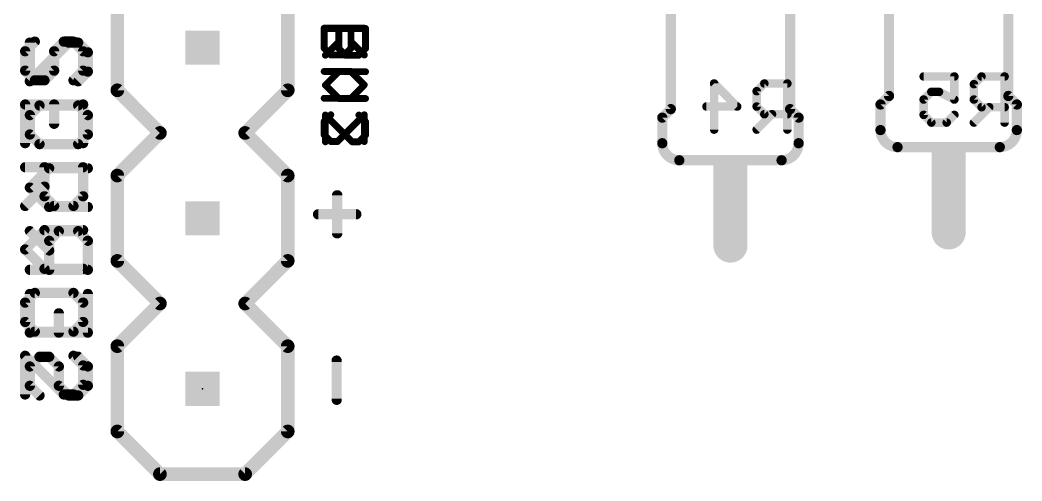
# Model space of a CAD drawing. Extents: x 0 to 100, y 1 to 103.
# Drawn here: x 0.28 to 15.21, y 52.25 to 59.11 of the extents above; entities that cross this region are included whole.
import ezdxf

# ---------------------------------------------------------------- set-up
doc = ezdxf.new("R2010")
doc.units = 0
for name, color, linetype in [('22', 253, 'CONTINUOUS'), ('24', 7, 'CONTINUOUS'), ('26', 253, 'CONTINUOUS'), ('27', 253, 'CONTINUOUS'), ('28', 253, 'CONTINUOUS'), ('52', 253, 'CONTINUOUS')]:
    doc.layers.add(name, color=color, linetype=linetype)

# ---------------------------------------------------------------- blocks, each defined once
blk = doc.blocks.new('RECT')
blk.add_solid([(-0.5, -0.5), (0.5, -0.5), (-0.5, 0.5), (0.5, 0.5)])

msp = doc.modelspace()

# ---------------------------------------------------------------- linework, layer by layer
at = {"layer": '22'}
for points, const_width in [([(13.2314, 57.9778), (13.2314, 61.5338)], 0.1524), ([(15.0094, 57.9778), (15.0094, 61.5338)], 0.1524), ([(9.979, 61.338), (9.979, 57.782)], 0.1524), ([(11.757, 61.338), (11.757, 57.782)], 0.1524), ([(1.73, 59.332), (1.73, 58.062)], 0.2032), ([(4.27, 58.062), (4.27, 59.332)], 0.2032), ([(1.73, 58.062), (2.365, 57.427)], 0.2032), ([(3.635, 57.427), (4.27, 58.062)], 0.2032), ([(13.2314, 57.9778), (13.1044, 57.8508)], 0.1524), ([(15.0094, 57.9778), (15.1364, 57.8508)], 0.1524), ([(9.979, 57.782), (9.852, 57.655)], 0.1524), ([(11.757, 57.782), (11.884, 57.655)], 0.1524), ([(13.1044, 57.4698), (13.1044, 57.8508)], 0.1524), ([(15.1364, 57.4698), (15.1364, 57.8508)], 0.1524), ([(9.852, 57.274), (9.852, 57.655)], 0.1524), ([(11.884, 57.274), (11.884, 57.655)], 0.1524), ([(2.365, 57.427), (1.73, 56.792)], 0.2032), ([(4.27, 56.792), (3.635, 57.427)], 0.2032), ([(14.8824, 57.2158), (13.3584, 57.2158)], 0.1524), ([(10.106, 57.02), (11.63, 57.02)], 0.1524), ([(1.73, 56.792), (1.73, 55.522)], 0.2032), ([(4.27, 55.522), (4.27, 56.792)], 0.2032), ([(1.73, 55.522), (2.365, 54.887)], 0.2032), ([(3.635, 54.887), (4.27, 55.522)], 0.2032), ([(2.365, 54.887), (1.73, 54.252)], 0.2032), ([(4.27, 54.252), (3.635, 54.887)], 0.2032), ([(1.73, 54.252), (1.73, 52.982)], 0.2032), ([(4.27, 52.982), (4.27, 54.252)], 0.2032), ([(2.365, 52.347), (1.73, 52.982)], 0.2032), ([(4.27, 52.982), (3.635, 52.347)], 0.2032), ([(3.635, 52.347), (2.365, 52.347)], 0.2032)]:
    msp.add_lwpolyline(points, dxfattribs=dict(at, const_width=const_width))
for points, const_width in [([(1.7659, 58.0979, 1), (1.6941, 58.0261)], 0.1016), ([(1.6792, 58.062, 1), (1.7808, 58.062)], 0.1016), ([(4.2192, 58.062, 1), (4.3208, 58.062)], 0.1016), ([(4.3059, 58.0261, 1), (4.2341, 58.0979)], 0.1016), ([(13.1933, 57.9778, 1), (13.2695, 57.9778)], 0.0762), ([(13.2584, 57.9509, 1), (13.2045, 58.0048)], 0.0762), ([(15.0364, 58.0048, 1), (14.9825, 57.9509)], 0.0762), ([(14.9713, 57.9778, 1), (15.0475, 57.9778)], 0.0762), ([(9.9409, 57.782, 1), (10.0171, 57.782)], 0.0762), ([(10.0059, 57.7551, 1), (9.9521, 57.8089)], 0.0762), ([(11.7189, 57.782, 1), (11.7951, 57.782)], 0.0762), ([(11.7839, 57.8089, 1), (11.7301, 57.7551)], 0.0762), ([(13.1425, 57.8508, 1), (13.0663, 57.8508)], 0.0762), ([(13.0775, 57.8778, 1), (13.1314, 57.8239)], 0.0762), ([(15.1745, 57.8508, 1), (15.0983, 57.8508)], 0.0762), ([(15.1095, 57.8239, 1), (15.1634, 57.8778)], 0.0762), ([(9.8901, 57.655, 1), (9.8139, 57.655)], 0.0762), ([(9.8251, 57.6819, 1), (9.8789, 57.6281)], 0.0762), ([(11.9221, 57.655, 1), (11.8459, 57.655)], 0.0762), ([(11.8571, 57.6281, 1), (11.9109, 57.6819)], 0.0762), ([(2.4009, 57.3911, 1), (2.3291, 57.4629)], 0.1016), ([(2.3291, 57.3911, 1), (2.4009, 57.4629)], 0.1016), ([(3.6709, 57.4629, 1), (3.5991, 57.3911)], 0.1016), ([(3.5991, 57.4629, 1), (3.6709, 57.3911)], 0.1016), ([(13.1044, 57.4698, 0.4142), (13.3584, 57.2158)], 0.1524), ([(13.1425, 57.4698, 1), (13.0663, 57.4698)], 0.0762), ([(13.0663, 57.4698, 1), (13.1425, 57.4698)], 0.0762), ([(14.8824, 57.2158, 0.4142), (15.1364, 57.4698)], 0.1524), ([(15.1745, 57.4698, 1), (15.0983, 57.4698)], 0.0762), ([(15.0983, 57.4698, 1), (15.1745, 57.4698)], 0.0762), ([(9.852, 57.274, 0.4142), (10.106, 57.02)], 0.1524), ([(9.8901, 57.274, 1), (9.8139, 57.274)], 0.0762), ([(11.63, 57.02, 0.4142), (11.884, 57.274)], 0.1524), ([(11.9221, 57.274, 1), (11.8459, 57.274)], 0.0762), ([(9.8139, 57.274, 1), (9.8901, 57.274)], 0.0762), ([(11.8459, 57.274, 1), (11.9221, 57.274)], 0.0762), ([(13.3584, 57.2539, 1), (13.3584, 57.1777)], 0.0762), ([(13.3584, 57.1777, 1), (13.3584, 57.2539)], 0.0762), ([(14.8824, 57.2539, 1), (14.8824, 57.1777)], 0.0762), ([(14.8824, 57.1777, 1), (14.8824, 57.2539)], 0.0762), ([(10.106, 57.0581, 1), (10.106, 56.9819)], 0.0762), ([(10.106, 56.9819, 1), (10.106, 57.0581)], 0.0762), ([(11.63, 57.0581, 1), (11.63, 56.9819)], 0.0762), ([(11.63, 56.9819, 1), (11.63, 57.0581)], 0.0762), ([(1.7808, 56.792, 1), (1.6792, 56.792)], 0.1016), ([(4.3208, 56.792, 1), (4.2192, 56.792)], 0.1016), ([(1.6941, 56.8279, 1), (1.7659, 56.7561)], 0.1016), ([(4.2341, 56.7561, 1), (4.3059, 56.8279)], 0.1016), ([(1.7659, 55.5579, 1), (1.6941, 55.4861)], 0.1016), ([(1.6792, 55.522, 1), (1.7808, 55.522)], 0.1016), ([(4.2192, 55.522, 1), (4.3208, 55.522)], 0.1016), ([(4.3059, 55.4861, 1), (4.2341, 55.5579)], 0.1016), ([(2.4009, 54.8511, 1), (2.3291, 54.9229)], 0.1016), ([(2.3291, 54.8511, 1), (2.4009, 54.9229)], 0.1016), ([(3.6709, 54.9229, 1), (3.5991, 54.8511)], 0.1016), ([(3.5991, 54.9229, 1), (3.6709, 54.8511)], 0.1016), ([(1.7808, 54.252, 1), (1.6792, 54.252)], 0.1016), ([(1.6941, 54.2879, 1), (1.7659, 54.2161)], 0.1016), ([(4.3208, 54.252, 1), (4.2192, 54.252)], 0.1016), ([(4.2341, 54.2161, 1), (4.3059, 54.2879)], 0.1016), ([(1.7659, 53.0179, 1), (1.6941, 52.9461)], 0.1016), ([(1.6792, 52.982, 1), (1.7808, 52.982)], 0.1016), ([(4.2192, 52.982, 1), (4.3208, 52.982)], 0.1016), ([(4.3059, 52.9461, 1), (4.2341, 53.0179)], 0.1016), ([(2.365, 52.3978, 1), (2.365, 52.2962)], 0.1016), ([(2.3291, 52.3111, 1), (2.4009, 52.3829)], 0.1016), ([(3.5991, 52.3829, 1), (3.6709, 52.3111)], 0.1016), ([(3.635, 52.2962, 1), (3.635, 52.3978)], 0.1016)]:
    msp.add_lwpolyline(points, format="xyb", dxfattribs=dict(at, const_width=const_width))
at = {"layer": '24'}
msp.add_point((3, 53.617), dxfattribs=at)
at = {"layer": '26'}
for points, const_width in [([(0.4262, 58.7719), (0.4262, 58.1957)], 0.1524), ([(0.4262, 58.1957), (1.0024, 58.7719)], 0.1524), ([(1.0024, 58.7719), (1.1465, 58.7719)], 0.1524), ([(1.1465, 58.7719), (1.2905, 58.6278)], 0.1524), ([(1.2905, 58.6278), (1.2905, 58.3397)], 0.1524), ([(1.2905, 58.3397), (1.1465, 58.1957)], 0.1524), ([(13.7477, 58.2675), (14.2053, 58.2675)], 0.127), ([(14.2053, 58.2675), (14.2053, 57.9243)], 0.127), ([(14.6106, 58.2675), (14.4962, 58.1531)], 0.127), ([(14.9538, 58.2675), (14.6106, 58.2675)], 0.127), ([(14.9538, 57.5811), (14.9538, 58.2675)], 0.127), ([(10.6249, 57.4769), (10.6249, 58.1633)], 0.127), ([(10.6249, 58.1633), (10.9681, 57.8201)], 0.127), ([(11.3733, 58.1633), (11.2589, 58.0489)], 0.127), ([(11.2589, 58.0489), (11.2589, 57.8201)], 0.127), ([(11.7165, 58.1633), (11.3733, 58.1633)], 0.127), ([(11.7165, 57.4769), (11.7165, 58.1633)], 0.127), ([(13.8621, 58.0387), (13.7477, 57.9243)], 0.127), ([(13.9765, 58.0387), (13.8621, 58.0387)], 0.127), ([(14.2053, 57.9243), (13.9765, 58.0387)], 0.127), ([(14.4962, 58.1531), (14.4962, 57.9243)], 0.127), ([(13.7477, 57.9243), (13.7477, 57.6955)], 0.127), ([(14.4962, 57.9243), (14.6106, 57.8099)], 0.127), ([(0.4262, 57.6923), (0.5703, 57.8364)], 0.1524), ([(0.5703, 57.8364), (1.1465, 57.8364)], 0.1524), ([(1.1465, 57.8364), (1.2905, 57.6923)], 0.1524), ([(10.9681, 57.8201), (10.5105, 57.8201)], 0.127), ([(11.2589, 57.8201), (11.3733, 57.7057)], 0.127), ([(14.725, 57.8099), (14.4962, 57.5811)], 0.127), ([(14.6106, 57.8099), (14.9538, 57.8099)], 0.127), ([(0.4262, 57.4042), (0.4262, 57.6923)], 0.1524), ([(1.2905, 57.6923), (1.2905, 57.4042)], 0.1524), ([(11.4877, 57.7057), (11.2589, 57.4769)], 0.127), ([(11.3733, 57.7057), (11.7165, 57.7057)], 0.127), ([(13.7477, 57.6955), (13.8621, 57.5811)], 0.127), ([(13.8621, 57.5811), (14.0909, 57.5811)], 0.127), ([(14.0909, 57.5811), (14.2053, 57.6955)], 0.127), ([(0.5703, 57.2602), (0.4262, 57.4042)], 0.1524), ([(1.2905, 57.4042), (1.1465, 57.2602)], 0.1524), ([(1.1465, 57.2602), (0.5703, 57.2602)], 0.1524), ([(0.4262, 56.6128), (0.7143, 56.9009)], 0.1524), ([(0.7143, 56.9009), (1.2905, 56.9009)], 0.1524), ([(0.7143, 56.3246), (0.4262, 56.6128)], 0.1524), ([(1.2905, 56.3246), (0.7143, 56.3246)], 0.1524), ([(0.7143, 55.6772), (0.4262, 55.9653)], 0.1524), ([(0.8584, 55.9653), (0.7143, 55.8213)], 0.1524), ([(1.1465, 55.9653), (0.8584, 55.9653)], 0.1524), ([(1.2905, 55.8213), (1.1465, 55.9653)], 0.1524), ([(0.7143, 55.8213), (0.7143, 55.3891)], 0.1524), ([(1.2905, 55.3891), (1.2905, 55.8213)], 0.1524), ([(0.4262, 55.3891), (1.2905, 55.3891)], 0.1524), ([(0.4262, 54.4536), (0.4262, 55.0298)], 0.1524), ([(1.2905, 55.0298), (1.2905, 54.4536)], 0.1524), ([(0.8584, 54.4536), (0.8584, 54.7417)], 0.1524), ([(1.2905, 54.4536), (0.4262, 54.4536)], 0.1524), ([(0.5703, 54.0943), (0.4262, 53.9503)], 0.1524), ([(0.7143, 54.0943), (0.5703, 54.0943)], 0.1524), ([(0.8584, 53.9503), (0.7143, 54.0943)], 0.1524), ([(1.1465, 54.0943), (1.2905, 53.9503)], 0.1524), ([(0.4262, 53.9503), (0.4262, 53.6621)], 0.1524), ([(0.8584, 53.6621), (0.8584, 53.9503)], 0.1524), ([(1.2905, 53.9503), (1.2905, 53.6621)], 0.1524), ([(0.4262, 53.6621), (0.5703, 53.5181)], 0.1524), ([(1.0024, 53.5181), (0.8584, 53.6621)], 0.1524), ([(1.2905, 53.6621), (1.1465, 53.5181)], 0.1524), ([(1.1465, 53.5181), (1.0024, 53.5181)], 0.1524)]:
    msp.add_lwpolyline(points, dxfattribs=dict(at, const_width=const_width))
for points, const_width in [([(0.4643, 58.7719, 1), (0.3881, 58.7719)], 0.0762), ([(1.0024, 58.81, 1), (1.0024, 58.7338)], 0.0762), ([(1.0294, 58.745, 1), (0.9755, 58.7988)], 0.0762), ([(1.1734, 58.7988, 1), (1.1195, 58.745)], 0.0762), ([(1.1465, 58.7338, 1), (1.1465, 58.81)], 0.0762), ([(1.3286, 58.6278, 1), (1.2524, 58.6278)], 0.0762), ([(1.2636, 58.6009, 1), (1.3175, 58.6548)], 0.0762), ([(1.3175, 58.3128, 1), (1.2636, 58.3667)], 0.0762), ([(0.3993, 58.2226, 1), (0.4531, 58.1687)], 0.0762), ([(1.1195, 58.2226, 1), (1.1734, 58.1687)], 0.0762), ([(1.2524, 58.3397, 1), (1.3286, 58.3397)], 0.0762), ([(13.7477, 58.2993, 1), (13.7477, 58.2358)], 0.0635), ([(14.2371, 58.2675, 1), (14.1736, 58.2675)], 0.0635), ([(14.2053, 58.2358, 1), (14.2053, 58.2993)], 0.0635), ([(14.6106, 58.2993, 1), (14.6106, 58.2358)], 0.0635), ([(14.633, 58.2451, 1), (14.5881, 58.29)], 0.0635), ([(14.9855, 58.2675, 1), (14.922, 58.2675)], 0.0635), ([(14.9538, 58.2358, 1), (14.9538, 58.2993)], 0.0635), ([(0.3881, 58.1957, 1), (0.4643, 58.1957)], 0.0762), ([(10.6566, 58.1633, 1), (10.5931, 58.1633)], 0.0635), ([(10.6473, 58.1857, 1), (10.6024, 58.1408)], 0.0635), ([(11.2907, 58.0489, 1), (11.2272, 58.0489)], 0.0635), ([(11.2365, 58.0713, 1), (11.2814, 58.0264)], 0.0635), ([(11.3733, 58.195, 1), (11.3733, 58.1315)], 0.0635), ([(11.3958, 58.1408, 1), (11.3509, 58.1857)], 0.0635), ([(11.7483, 58.1633, 1), (11.6847, 58.1633)], 0.0635), ([(11.7165, 58.1315, 1), (11.7165, 58.195)], 0.0635), ([(13.8621, 58.0705, 1), (13.8621, 58.007)], 0.0635), ([(13.8846, 58.0163, 1), (13.8397, 58.0612)], 0.0635), ([(13.9907, 58.0671, 1), (13.9623, 58.0103)], 0.0635), ([(13.9765, 58.007, 1), (13.9765, 58.0705)], 0.0635), ([(14.5279, 58.1531, 1), (14.4644, 58.1531)], 0.0635), ([(14.4737, 58.1756, 1), (14.5186, 58.1307)], 0.0635), ([(13.7795, 57.9243, 1), (13.716, 57.9243)], 0.0635), ([(13.7253, 57.9468, 1), (13.7702, 57.9019)], 0.0635), ([(14.1736, 57.9243, 1), (14.2371, 57.9243)], 0.0635), ([(14.1911, 57.8959, 1), (14.2195, 57.9527)], 0.0635), ([(14.4644, 57.9243, 1), (14.5279, 57.9243)], 0.0635), ([(14.5186, 57.9468, 1), (14.4737, 57.9019)], 0.0635), ([(0.5703, 57.8745, 1), (0.5703, 57.7983)], 0.0762), ([(0.5972, 57.8094, 1), (0.5433, 57.8633)], 0.0762), ([(1.1734, 57.8633, 1), (1.1195, 57.8094)], 0.0762), ([(1.1465, 57.7983, 1), (1.1465, 57.8745)], 0.0762), ([(10.5105, 57.8518, 1), (10.5105, 57.7883)], 0.0635), ([(10.9456, 57.7976, 1), (10.9905, 57.8425)], 0.0635), ([(10.9681, 57.7883, 1), (10.9681, 57.8518)], 0.0635), ([(11.2272, 57.8201, 1), (11.2907, 57.8201)], 0.0635), ([(11.2814, 57.8425, 1), (11.2365, 57.7976)], 0.0635), ([(14.6106, 57.8417, 1), (14.6106, 57.7782)], 0.0635), ([(14.5881, 57.7875, 1), (14.633, 57.8324)], 0.0635), ([(14.7474, 57.7875, 1), (14.7025, 57.8324)], 0.0635), ([(14.9538, 57.7782, 1), (14.9538, 57.8417)], 0.0635), ([(0.4643, 57.6923, 1), (0.3881, 57.6923)], 0.0762), ([(0.3993, 57.7193, 1), (0.4531, 57.6654)], 0.0762), ([(1.3286, 57.6923, 1), (1.2524, 57.6923)], 0.0762), ([(1.2636, 57.6654, 1), (1.3175, 57.7193)], 0.0762), ([(11.3733, 57.7374, 1), (11.3733, 57.6739)], 0.0635), ([(11.3509, 57.6832, 1), (11.3958, 57.7281)], 0.0635), ([(11.5102, 57.6832, 1), (11.4653, 57.7281)], 0.0635), ([(11.7165, 57.6739, 1), (11.7165, 57.7374)], 0.0635), ([(13.716, 57.6955, 1), (13.7795, 57.6955)], 0.0635), ([(13.7702, 57.718, 1), (13.7253, 57.6731)], 0.0635), ([(13.8621, 57.6129, 1), (13.8621, 57.5494)], 0.0635), ([(14.0909, 57.5494, 1), (14.0909, 57.6129)], 0.0635), ([(14.2278, 57.6731, 1), (14.1829, 57.718)], 0.0635), ([(10.5931, 57.4769, 1), (10.6566, 57.4769)], 0.0635), ([(11.2365, 57.4994, 1), (11.2814, 57.4544)], 0.0635), ([(11.6847, 57.4769, 1), (11.7483, 57.4769)], 0.0635), ([(13.8397, 57.5587, 1), (13.8846, 57.6036)], 0.0635), ([(14.0685, 57.6036, 1), (14.1134, 57.5587)], 0.0635), ([(14.4737, 57.6036, 1), (14.5186, 57.5587)], 0.0635), ([(14.922, 57.5811, 1), (14.9855, 57.5811)], 0.0635), ([(0.4531, 57.4312, 1), (0.3993, 57.3773)], 0.0762), ([(0.3881, 57.4042, 1), (0.4643, 57.4042)], 0.0762), ([(1.2524, 57.4042, 1), (1.3286, 57.4042)], 0.0762), ([(1.3175, 57.3773, 1), (1.2636, 57.4312)], 0.0762), ([(0.5703, 57.2983, 1), (0.5703, 57.2221)], 0.0762), ([(0.5433, 57.2332, 1), (0.5972, 57.2871)], 0.0762), ([(1.1195, 57.2871, 1), (1.1734, 57.2332)], 0.0762), ([(1.1465, 57.2221, 1), (1.1465, 57.2983)], 0.0762), ([(0.7143, 56.939, 1), (0.7143, 56.8628)], 0.0762), ([(0.7413, 56.8739, 1), (0.6874, 56.9278)], 0.0762), ([(1.2905, 56.8628, 1), (1.2905, 56.939)], 0.0762), ([(0.4531, 56.6397, 1), (0.3993, 56.5858)], 0.0762), ([(0.3993, 56.6397, 1), (0.4531, 56.5858)], 0.0762), ([(0.7143, 56.3627, 1), (0.7143, 56.2865)], 0.0762), ([(0.6874, 56.2977, 1), (0.7413, 56.3516)], 0.0762), ([(1.2905, 56.2865, 1), (1.2905, 56.3627)], 0.0762), ([(0.4531, 55.9923, 1), (0.3993, 55.9384)], 0.0762), ([(0.8584, 56.0034, 1), (0.8584, 55.9272)], 0.0762), ([(0.8853, 55.9384, 1), (0.8314, 55.9923)], 0.0762), ([(1.1734, 55.9923, 1), (1.1195, 55.9384)], 0.0762), ([(1.1465, 55.9272, 1), (1.1465, 56.0034)], 0.0762), ([(0.7524, 55.8213, 1), (0.6762, 55.8213)], 0.0762), ([(0.6874, 55.8482, 1), (0.7413, 55.7943)], 0.0762), ([(1.3286, 55.8213, 1), (1.2524, 55.8213)], 0.0762), ([(1.2636, 55.7943, 1), (1.3175, 55.8482)], 0.0762), ([(0.6874, 55.6503, 1), (0.7413, 55.7042)], 0.0762), ([(0.4262, 55.4272, 1), (0.4262, 55.351)], 0.0762), ([(0.6762, 55.3891, 1), (0.7524, 55.3891)], 0.0762), ([(1.2524, 55.3891, 1), (1.3286, 55.3891)], 0.0762), ([(1.2905, 55.351, 1), (1.2905, 55.4272)], 0.0762), ([(0.4643, 55.0298, 1), (0.3881, 55.0298)], 0.0762), ([(1.3286, 55.0298, 1), (1.2524, 55.0298)], 0.0762), ([(0.8965, 54.7417, 1), (0.8203, 54.7417)], 0.0762), ([(0.4262, 54.4917, 1), (0.4262, 54.4155)], 0.0762), ([(1.2905, 54.4155, 1), (1.2905, 54.4917)], 0.0762), ([(0.3881, 54.4536, 1), (0.4643, 54.4536)], 0.0762), ([(0.8203, 54.4536, 1), (0.8965, 54.4536)], 0.0762), ([(1.2524, 54.4536, 1), (1.3286, 54.4536)], 0.0762), ([(0.5703, 54.1324, 1), (0.5703, 54.0562)], 0.0762), ([(0.5972, 54.0674, 1), (0.5433, 54.1213)], 0.0762), ([(0.7413, 54.1213, 1), (0.6874, 54.0674)], 0.0762), ([(0.7143, 54.0562, 1), (0.7143, 54.1324)], 0.0762), ([(1.1734, 54.1213, 1), (1.1195, 54.0674)], 0.0762), ([(0.4643, 53.9503, 1), (0.3881, 53.9503)], 0.0762), ([(0.3993, 53.9772, 1), (0.4531, 53.9233)], 0.0762), ([(0.8965, 53.9503, 1), (0.8203, 53.9503)], 0.0762), ([(0.8314, 53.9233, 1), (0.8853, 53.9772)], 0.0762), ([(1.3286, 53.9503, 1), (1.2524, 53.9503)], 0.0762), ([(1.2636, 53.9233, 1), (1.3175, 53.9772)], 0.0762), ([(0.4531, 53.6891, 1), (0.3993, 53.6352)], 0.0762), ([(0.3881, 53.6621, 1), (0.4643, 53.6621)], 0.0762), ([(0.8853, 53.6891, 1), (0.8314, 53.6352)], 0.0762), ([(0.8203, 53.6621, 1), (0.8965, 53.6621)], 0.0762), ([(1.2524, 53.6621, 1), (1.3286, 53.6621)], 0.0762), ([(1.3175, 53.6352, 1), (1.2636, 53.6891)], 0.0762), ([(0.5433, 53.4911, 1), (0.5972, 53.545)], 0.0762), ([(1.0024, 53.5562, 1), (1.0024, 53.48)], 0.0762), ([(0.9755, 53.4911, 1), (1.0294, 53.545)], 0.0762), ([(1.1195, 53.545, 1), (1.1734, 53.4911)], 0.0762), ([(1.1465, 53.48, 1), (1.1465, 53.5562)], 0.0762)]:
    msp.add_lwpolyline(points, format="xyb", dxfattribs=dict(at, const_width=const_width))
at = {"layer": '27'}
for points, const_width in [([(4.8308, 58.9831), (5.4297, 58.9831)], 0.1016), ([(5.0304, 58.6836), (5.0304, 58.9831)], 0.1016), ([(5.4297, 58.9831), (5.4297, 58.6836)], 0.1016), ([(0.3562, 58.6427), (0.5003, 58.7868)], 0.1524), ([(0.9324, 58.7868), (0.7884, 58.6427)], 0.1524), ([(1.0765, 58.7868), (0.9324, 58.7868)], 0.1524), ([(1.2205, 58.6427), (1.0765, 58.7868)], 0.1524), ([(0.3562, 58.3546), (0.3562, 58.6427)], 0.1524), ([(0.7884, 58.6427), (0.7884, 58.3546)], 0.1524), ([(1.2205, 58.3546), (1.2205, 58.6427)], 0.1524), ([(5.0304, 58.7835), (4.8308, 58.5838)], 0.1016), ([(5.1303, 58.5838), (5.0304, 58.6836)], 0.1016), ([(5.4297, 58.6836), (5.3299, 58.5838)], 0.1016), ([(5.3299, 58.5838), (5.1303, 58.5838)], 0.1016), ([(0.5003, 58.2106), (0.3562, 58.3546)], 0.1524), ([(0.7884, 58.3546), (0.6443, 58.2106)], 0.1524), ([(1.0765, 58.2106), (1.2205, 58.3546)], 0.1524), ([(5.0304, 58.3386), (4.8308, 58.1389)], 0.1016), ([(5.4297, 58.3386), (5.0304, 58.3386)], 0.1016), ([(0.6443, 58.2106), (0.5003, 58.2106)], 0.1524), ([(4.8308, 58.1389), (5.0304, 57.9393)], 0.1016), ([(5.0304, 57.9393), (5.4297, 57.9393)], 0.1016), ([(1.2205, 57.8513), (0.3562, 57.8513)], 0.1524), ([(0.3562, 57.8513), (0.3562, 57.2751)], 0.1524), ([(0.7884, 57.8513), (0.7884, 57.5632)], 0.1524), ([(1.2205, 57.2751), (1.2205, 57.8513)], 0.1524), ([(4.8308, 57.2947), (4.8308, 57.694)], 0.1016), ([(4.8308, 57.694), (5.2301, 57.2947)], 0.1016), ([(5.4297, 57.5942), (5.3299, 57.694)], 0.1016), ([(5.4297, 57.3945), (5.4297, 57.5942)], 0.1016), ([(5.2301, 57.2947), (5.3299, 57.2947)], 0.1016), ([(5.3299, 57.2947), (5.4297, 57.3945)], 0.1016), ([(0.3562, 56.9158), (1.2205, 56.9158)], 0.1524), ([(0.6443, 56.4836), (0.6443, 56.9158)], 0.1524), ([(1.2205, 56.9158), (1.2205, 56.4836)], 0.1524), ([(0.6443, 56.6277), (0.3562, 56.3395)], 0.1524), ([(0.7884, 56.3395), (0.6443, 56.4836)], 0.1524), ([(1.2205, 56.4836), (1.0765, 56.3395)], 0.1524), ([(5.0096, 55.9332), (5.0096, 56.4988)], 0.1524), ([(1.0765, 56.3395), (0.7884, 56.3395)], 0.1524), ([(4.7269, 56.216), (5.2924, 56.216)], 0.1524), ([(0.6443, 55.9802), (0.3562, 55.6921)], 0.1524), ([(1.2205, 55.9802), (0.6443, 55.9802)], 0.1524), ([(0.3562, 55.6921), (0.6443, 55.404)], 0.1524), ([(0.6443, 55.404), (1.2205, 55.404)], 0.1524), ([(0.5003, 55.0447), (0.3562, 54.9007)], 0.1524), ([(1.0765, 55.0447), (0.5003, 55.0447)], 0.1524), ([(1.2205, 54.9007), (1.0765, 55.0447)], 0.1524), ([(0.3562, 54.9007), (0.3562, 54.6126)], 0.1524), ([(1.2205, 54.6126), (1.2205, 54.9007)], 0.1524), ([(0.3562, 54.6126), (0.5003, 54.4685)], 0.1524), ([(1.0765, 54.4685), (1.2205, 54.6126)], 0.1524), ([(0.5003, 54.4685), (1.0765, 54.4685)], 0.1524), ([(0.3562, 53.533), (0.3562, 54.1092)], 0.1524), ([(0.3562, 54.1092), (0.9324, 53.533)], 0.1524), ([(1.2205, 53.9652), (1.0765, 54.1092)], 0.1524), ([(4.9996, 53.4532), (4.9996, 54.0188)], 0.1524), ([(1.2205, 53.677), (1.2205, 53.9652)], 0.1524), ([(0.9324, 53.533), (1.0765, 53.533)], 0.1524), ([(1.0765, 53.533), (1.2205, 53.677)], 0.1524)]:
    msp.add_lwpolyline(points, dxfattribs=dict(at, const_width=const_width))
for points, const_width in [([(4.8308, 59.0085, 1), (4.8308, 58.9577)], 0.0508), ([(5.0558, 58.9831, 1), (5.005, 58.9831)], 0.0508), ([(5.4551, 58.9831, 1), (5.4043, 58.9831)], 0.0508), ([(5.4297, 58.9577, 1), (5.4297, 59.0085)], 0.0508), ([(0.5272, 58.7599, 1), (0.4733, 58.8137)], 0.0762), ([(0.9324, 58.8249, 1), (0.9324, 58.7487)], 0.0762), ([(0.9594, 58.7599, 1), (0.9055, 58.8137)], 0.0762), ([(1.1034, 58.8137, 1), (1.0495, 58.7599)], 0.0762), ([(1.0765, 58.7487, 1), (1.0765, 58.8249)], 0.0762), ([(0.3943, 58.6427, 1), (0.3181, 58.6427)], 0.0762), ([(0.3293, 58.6697, 1), (0.3831, 58.6158)], 0.0762), ([(0.7614, 58.6697, 1), (0.8153, 58.6158)], 0.0762), ([(0.8265, 58.6427, 1), (0.7503, 58.6427)], 0.0762), ([(1.2586, 58.6427, 1), (1.1824, 58.6427)], 0.0762), ([(1.1936, 58.6158, 1), (1.2475, 58.6697)], 0.0762), ([(5.005, 58.6836, 1), (5.0558, 58.6836)], 0.0508), ([(5.0484, 58.7016, 1), (5.0125, 58.6657)], 0.0508), ([(5.0484, 58.7655, 1), (5.0125, 58.8014)], 0.0508), ([(5.4043, 58.6836, 1), (5.4551, 58.6836)], 0.0508), ([(5.4477, 58.6657, 1), (5.4117, 58.7016)], 0.0508), ([(4.8128, 58.6018, 1), (4.8488, 58.5659)], 0.0508), ([(5.1303, 58.6092, 1), (5.1303, 58.5584)], 0.0508), ([(5.1123, 58.5659, 1), (5.1482, 58.6018)], 0.0508), ([(5.3119, 58.6018, 1), (5.3479, 58.5659)], 0.0508), ([(5.3299, 58.5584, 1), (5.3299, 58.6092)], 0.0508), ([(0.3831, 58.3816, 1), (0.3293, 58.3277)], 0.0762), ([(0.3181, 58.3546, 1), (0.3943, 58.3546)], 0.0762), ([(0.7503, 58.3546, 1), (0.8265, 58.3546)], 0.0762), ([(0.8153, 58.3277, 1), (0.7614, 58.3816)], 0.0762), ([(1.1824, 58.3546, 1), (1.2586, 58.3546)], 0.0762), ([(1.2475, 58.3277, 1), (1.1936, 58.3816)], 0.0762), ([(5.0304, 58.364, 1), (5.0304, 58.3132)], 0.0508), ([(5.0484, 58.3206, 1), (5.0125, 58.3565)], 0.0508), ([(5.4297, 58.3132, 1), (5.4297, 58.364)], 0.0508), ([(0.5003, 58.2487, 1), (0.5003, 58.1725)], 0.0762), ([(0.4733, 58.1836, 1), (0.5272, 58.2375)], 0.0762), ([(0.6174, 58.2375, 1), (0.6713, 58.1836)], 0.0762), ([(0.6443, 58.1725, 1), (0.6443, 58.2487)], 0.0762), ([(1.0495, 58.2375, 1), (1.1034, 58.1836)], 0.0762), ([(4.8488, 58.1569, 1), (4.8128, 58.121)], 0.0508), ([(4.8128, 58.1569, 1), (4.8488, 58.121)], 0.0508), ([(5.0304, 57.9647, 1), (5.0304, 57.9139)], 0.0508), ([(5.0125, 57.9213, 1), (5.0484, 57.9572)], 0.0508), ([(5.4297, 57.9139, 1), (5.4297, 57.9647)], 0.0508), ([(0.3562, 57.8894, 1), (0.3562, 57.8132)], 0.0762), ([(0.3943, 57.8513, 1), (0.3181, 57.8513)], 0.0762), ([(0.8265, 57.8513, 1), (0.7503, 57.8513)], 0.0762), ([(1.2586, 57.8513, 1), (1.1824, 57.8513)], 0.0762), ([(1.2205, 57.8132, 1), (1.2205, 57.8894)], 0.0762), ([(4.8488, 57.712, 1), (4.8128, 57.676)], 0.0508), ([(4.8562, 57.694, 1), (4.8054, 57.694)], 0.0508), ([(5.3479, 57.712, 1), (5.3119, 57.676)], 0.0508), ([(5.4551, 57.5942, 1), (5.4043, 57.5942)], 0.0508), ([(0.7503, 57.5632, 1), (0.8265, 57.5632)], 0.0762), ([(5.4117, 57.5762, 1), (5.4477, 57.6121)], 0.0508), ([(5.2301, 57.3201, 1), (5.2301, 57.2693)], 0.0508), ([(5.3299, 57.2693, 1), (5.3299, 57.3201)], 0.0508), ([(5.4043, 57.3945, 1), (5.4551, 57.3945)], 0.0508), ([(5.4477, 57.3766, 1), (5.4117, 57.4125)], 0.0508), ([(0.3181, 57.2751, 1), (0.3943, 57.2751)], 0.0762), ([(1.1824, 57.2751, 1), (1.2586, 57.2751)], 0.0762), ([(4.8054, 57.2947, 1), (4.8562, 57.2947)], 0.0508), ([(5.2121, 57.2768, 1), (5.248, 57.3127)], 0.0508), ([(5.3119, 57.3127, 1), (5.3479, 57.2768)], 0.0508), ([(0.3562, 56.9539, 1), (0.3562, 56.8777)], 0.0762), ([(0.6824, 56.9158, 1), (0.6062, 56.9158)], 0.0762), ([(1.2586, 56.9158, 1), (1.1824, 56.9158)], 0.0762), ([(1.2205, 56.8777, 1), (1.2205, 56.9539)], 0.0762), ([(0.6713, 56.6007, 1), (0.6174, 56.6546)], 0.0762), ([(0.6062, 56.4836, 1), (0.6824, 56.4836)], 0.0762), ([(0.6713, 56.5105, 1), (0.6174, 56.4567)], 0.0762), ([(1.1824, 56.4836, 1), (1.2586, 56.4836)], 0.0762), ([(1.2475, 56.4567, 1), (1.1936, 56.5105)], 0.0762), ([(5.0477, 56.4988, 1), (4.9715, 56.4988)], 0.0762), ([(0.3293, 56.3665, 1), (0.3831, 56.3126)], 0.0762), ([(0.7884, 56.3776, 1), (0.7884, 56.3014)], 0.0762), ([(0.7614, 56.3126, 1), (0.8153, 56.3665)], 0.0762), ([(1.0495, 56.3665, 1), (1.1034, 56.3126)], 0.0762), ([(1.0765, 56.3014, 1), (1.0765, 56.3776)], 0.0762), ([(4.7269, 56.2541, 1), (4.7269, 56.1779)], 0.0762), ([(5.2924, 56.1779, 1), (5.2924, 56.2541)], 0.0762), ([(0.6443, 56.0183, 1), (0.6443, 55.9421)], 0.0762), ([(0.6713, 55.9533, 1), (0.6174, 56.0072)], 0.0762), ([(1.2205, 55.9421, 1), (1.2205, 56.0183)], 0.0762), ([(4.9715, 55.9332, 1), (5.0477, 55.9332)], 0.0762), ([(0.3831, 55.7191, 1), (0.3293, 55.6652)], 0.0762), ([(0.3293, 55.7191, 1), (0.3831, 55.6652)], 0.0762), ([(0.6443, 55.4421, 1), (0.6443, 55.3659)], 0.0762), ([(0.6174, 55.3771, 1), (0.6713, 55.431)], 0.0762), ([(1.2205, 55.3659, 1), (1.2205, 55.4421)], 0.0762), ([(0.5003, 55.0828, 1), (0.5003, 55.0066)], 0.0762), ([(0.5272, 55.0178, 1), (0.4733, 55.0717)], 0.0762), ([(1.1034, 55.0717, 1), (1.0495, 55.0178)], 0.0762), ([(1.0765, 55.0066, 1), (1.0765, 55.0828)], 0.0762), ([(0.3943, 54.9007, 1), (0.3181, 54.9007)], 0.0762), ([(0.3293, 54.9276, 1), (0.3831, 54.8737)], 0.0762), ([(1.2586, 54.9007, 1), (1.1824, 54.9007)], 0.0762), ([(1.1936, 54.8737, 1), (1.2475, 54.9276)], 0.0762), ([(0.3831, 54.6395, 1), (0.3293, 54.5856)], 0.0762), ([(1.2475, 54.5856, 1), (1.1936, 54.6395)], 0.0762), ([(0.3181, 54.6126, 1), (0.3943, 54.6126)], 0.0762), ([(0.5003, 54.5066, 1), (0.5003, 54.4304)], 0.0762), ([(0.4733, 54.4416, 1), (0.5272, 54.4954)], 0.0762), ([(1.0495, 54.4954, 1), (1.1034, 54.4416)], 0.0762), ([(1.0765, 54.4304, 1), (1.0765, 54.5066)], 0.0762), ([(1.1824, 54.6126, 1), (1.2586, 54.6126)], 0.0762), ([(0.3943, 54.1092, 1), (0.3181, 54.1092)], 0.0762), ([(0.3831, 54.1361, 1), (0.3293, 54.0823)], 0.0762), ([(1.1034, 54.1361, 1), (1.0495, 54.0823)], 0.0762), ([(5.0377, 54.0188, 1), (4.9615, 54.0188)], 0.0762), ([(1.2586, 53.9652, 1), (1.1824, 53.9652)], 0.0762), ([(1.1936, 53.9382, 1), (1.2475, 53.9921)], 0.0762), ([(0.9324, 53.5711, 1), (0.9324, 53.4949)], 0.0762), ([(1.0765, 53.4949, 1), (1.0765, 53.5711)], 0.0762), ([(1.1824, 53.677, 1), (1.2586, 53.677)], 0.0762), ([(1.2475, 53.6501, 1), (1.1936, 53.704)], 0.0762), ([(0.3181, 53.533, 1), (0.3943, 53.533)], 0.0762), ([(0.9055, 53.506, 1), (0.9594, 53.5599)], 0.0762), ([(1.0495, 53.5599, 1), (1.1034, 53.506)], 0.0762), ([(4.9615, 53.4532, 1), (5.0377, 53.4532)], 0.0762)]:
    msp.add_lwpolyline(points, format="xyb", dxfattribs=dict(at, const_width=const_width))
at = {"layer": '28'}
for points, const_width in [([(5.4112, 58.9871), (4.8123, 58.9871)], 0.1016), ([(4.8123, 58.9871), (4.8123, 58.6876)], 0.1016), ([(5.2116, 58.6876), (5.2116, 58.9871)], 0.1016), ([(5.2116, 58.7875), (5.4112, 58.5878)], 0.1016), ([(4.8123, 58.6876), (4.9121, 58.5878)], 0.1016), ([(5.1117, 58.5878), (5.2116, 58.6876)], 0.1016), ([(4.9121, 58.5878), (5.1117, 58.5878)], 0.1016), ([(4.8123, 58.3426), (5.2116, 58.3426)], 0.1016), ([(5.2116, 58.3426), (5.4112, 58.1429)], 0.1016), ([(5.4112, 58.1429), (5.2116, 57.9433)], 0.1016), ([(5.2116, 57.9433), (4.8123, 57.9433)], 0.1016), ([(4.8123, 57.5982), (4.9121, 57.698)], 0.1016), ([(4.8123, 57.3985), (4.8123, 57.5982)], 0.1016), ([(5.4112, 57.698), (5.0119, 57.2987)], 0.1016), ([(5.4112, 57.2987), (5.4112, 57.698)], 0.1016), ([(4.9121, 57.2987), (4.8123, 57.3985)], 0.1016), ([(5.0119, 57.2987), (4.9121, 57.2987)], 0.1016), ([(5.0036, 56.4978), (5.0036, 55.9323)], 0.1524), ([(4.7209, 56.215), (5.2864, 56.215)], 0.1524), ([(4.9986, 54.0378), (4.9986, 53.4723)], 0.1524)]:
    msp.add_lwpolyline(points, dxfattribs=dict(at, const_width=const_width))
for points, const_width in [([(4.8123, 59.0125, 1), (4.8123, 58.9617)], 0.0508), ([(4.8377, 58.9871, 1), (4.7869, 58.9871)], 0.0508), ([(5.237, 58.9871, 1), (5.1862, 58.9871)], 0.0508), ([(5.4112, 58.9617, 1), (5.4112, 59.0125)], 0.0508), ([(5.2295, 58.8054, 1), (5.1936, 58.7695)], 0.0508), ([(4.8303, 58.7056, 1), (4.7943, 58.6697)], 0.0508), ([(4.7869, 58.6876, 1), (4.8377, 58.6876)], 0.0508), ([(5.1862, 58.6876, 1), (5.237, 58.6876)], 0.0508), ([(5.2295, 58.6697, 1), (5.1936, 58.7056)], 0.0508), ([(4.9121, 58.6132, 1), (4.9121, 58.5624)], 0.0508), ([(4.8941, 58.5699, 1), (4.9301, 58.6058)], 0.0508), ([(5.0938, 58.6058, 1), (5.1297, 58.5699)], 0.0508), ([(5.1117, 58.5624, 1), (5.1117, 58.6132)], 0.0508), ([(5.3932, 58.5699, 1), (5.4292, 58.6058)], 0.0508), ([(4.8123, 58.368, 1), (4.8123, 58.3172)], 0.0508), ([(5.2295, 58.3605, 1), (5.1936, 58.3246)], 0.0508), ([(5.2116, 58.3172, 1), (5.2116, 58.368)], 0.0508), ([(5.4292, 58.125, 1), (5.3932, 58.1609)], 0.0508), ([(5.3932, 58.125, 1), (5.4292, 58.1609)], 0.0508), ([(4.8123, 57.9687, 1), (4.8123, 57.9179)], 0.0508), ([(5.1936, 57.9612, 1), (5.2295, 57.9253)], 0.0508), ([(5.2116, 57.9179, 1), (5.2116, 57.9687)], 0.0508), ([(4.8377, 57.5982, 1), (4.7869, 57.5982)], 0.0508), ([(4.7943, 57.6161, 1), (4.8303, 57.5802)], 0.0508), ([(4.9301, 57.68, 1), (4.8941, 57.716)], 0.0508), ([(5.4366, 57.698, 1), (5.3858, 57.698)], 0.0508), ([(5.4292, 57.68, 1), (5.3932, 57.716)], 0.0508), ([(4.8303, 57.4165, 1), (4.7943, 57.3806)], 0.0508), ([(4.7869, 57.3985, 1), (4.8377, 57.3985)], 0.0508), ([(4.9121, 57.3241, 1), (4.9121, 57.2733)], 0.0508), ([(4.8941, 57.2808, 1), (4.9301, 57.3167)], 0.0508), ([(4.994, 57.3167, 1), (5.0299, 57.2808)], 0.0508), ([(5.0119, 57.2733, 1), (5.0119, 57.3241)], 0.0508), ([(5.3858, 57.2987, 1), (5.4366, 57.2987)], 0.0508), ([(5.0417, 56.4978, 1), (4.9655, 56.4978)], 0.0762), ([(4.7209, 56.2531, 1), (4.7209, 56.1769)], 0.0762), ([(5.2864, 56.1769, 1), (5.2864, 56.2531)], 0.0762), ([(4.9655, 55.9323, 1), (5.0417, 55.9323)], 0.0762), ([(5.0367, 54.0378, 1), (4.9605, 54.0378)], 0.0762), ([(4.9605, 53.4723, 1), (5.0367, 53.4723)], 0.0762)]:
    msp.add_lwpolyline(points, format="xyb", dxfattribs=dict(at, const_width=const_width))
at = {"layer": '52', "const_width": 0.508}
for points in [[(14.1204, 55.9458), (14.1204, 56.8348)], [(10.868, 55.75), (10.868, 56.639)]]:
    msp.add_lwpolyline(points, dxfattribs=at)
at = {"layer": '52', "const_width": 0.254}
for points in [[(14.2474, 56.8348, 1), (13.9934, 56.8348)], [(10.995, 56.639, 1), (10.741, 56.639)], [(13.9934, 55.9458, 1), (14.2474, 55.9458)], [(10.741, 55.75, 1), (10.995, 55.75)]]:
    msp.add_lwpolyline(points, format="xyb", dxfattribs=at)

# ---------------------------------------------------------------- block references
at = {"layer": '22', "xscale": 0.381, "yscale": 0.508}
for p, rotation in [((14.1204, 57.0253), 270), ((10.868, 56.8295), 90)]:
    msp.add_blockref('RECT', p, dxfattribs=dict(at, rotation=rotation))
at = {"layer": '52', "xscale": 0.508, "yscale": 0.508, "rotation": 90}
for p in [(3, 58.697), (3, 56.157), (3, 53.617)]:
    msp.add_blockref('RECT', p, dxfattribs=at)

doc.saveas('drawing.dxf')
